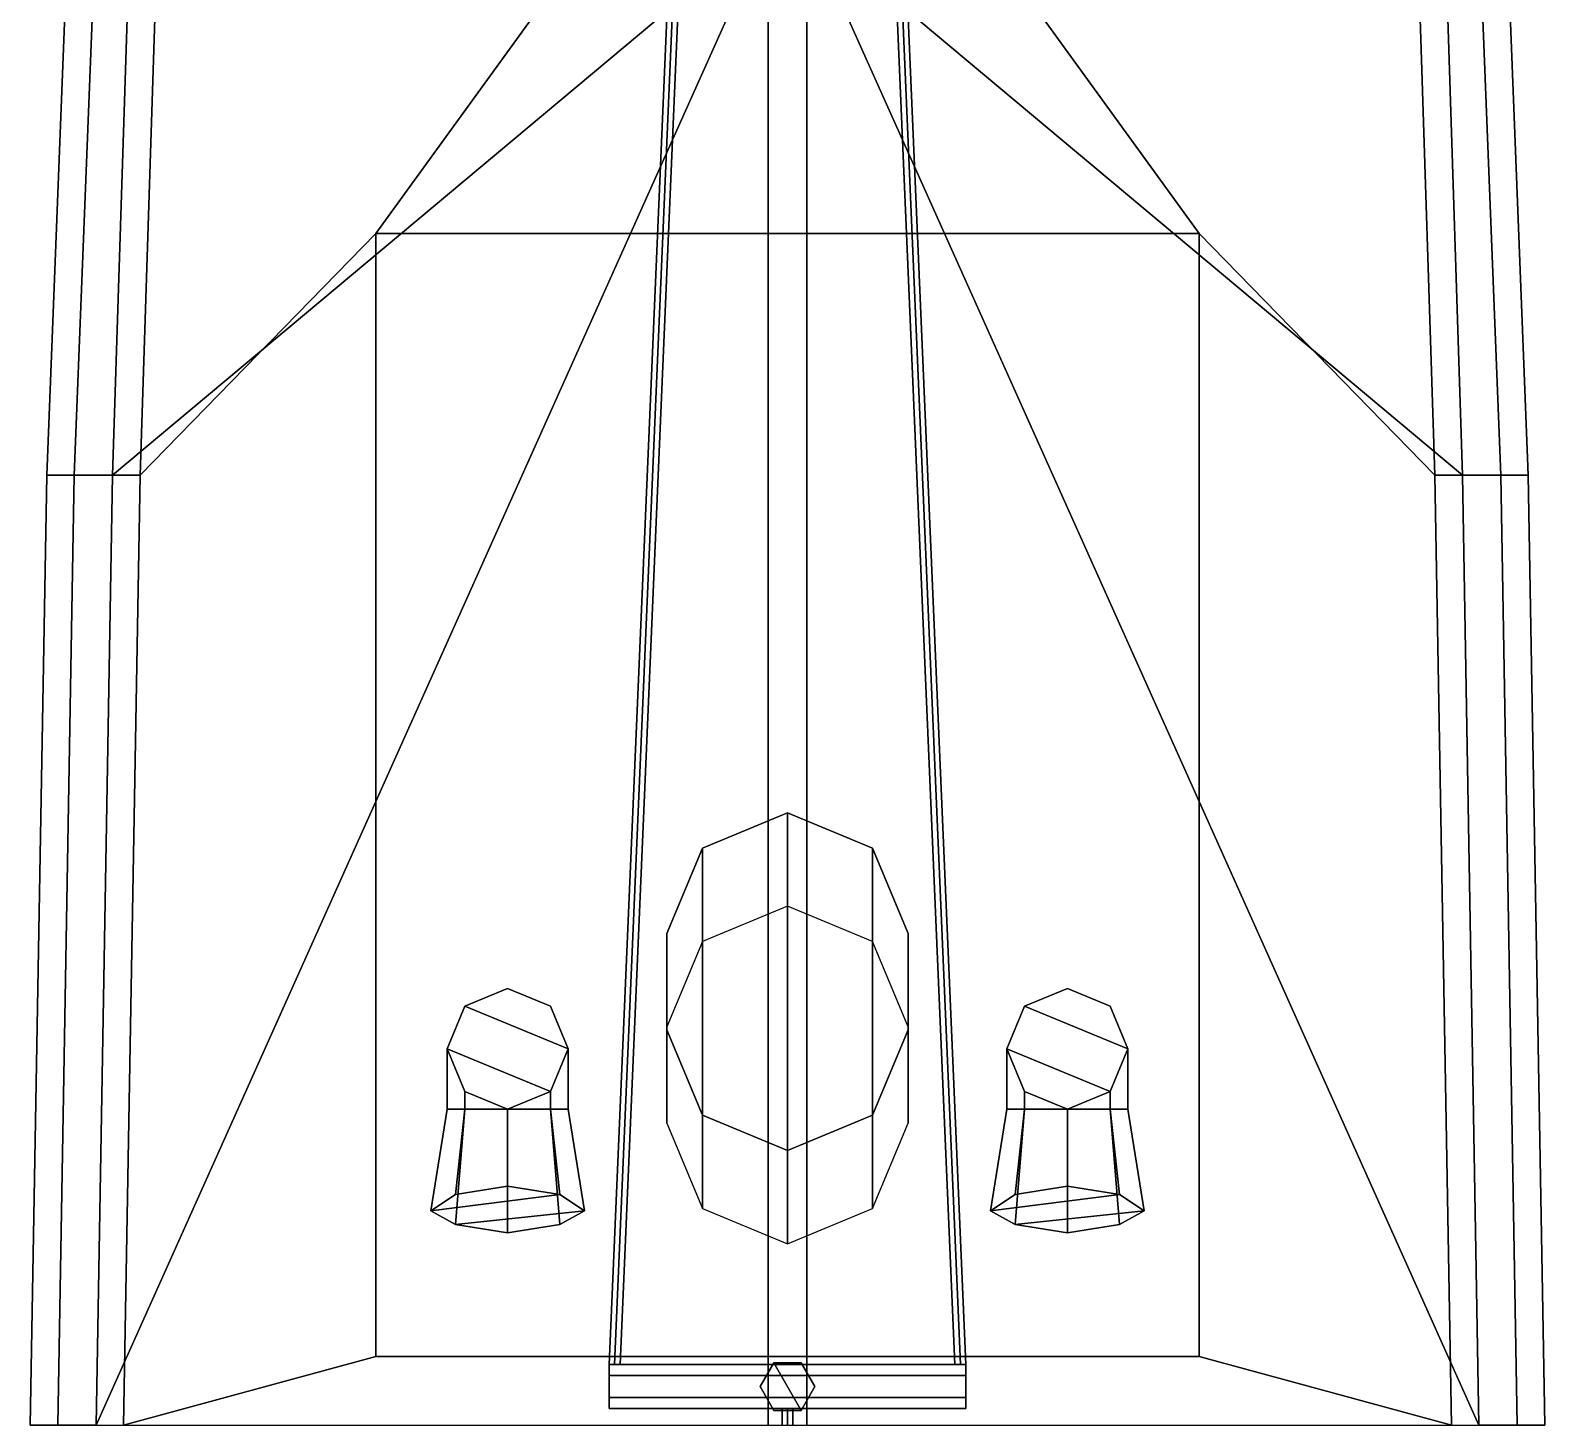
# Model space of a CAD drawing. Header units: millimetres. Extents: x -2.8 to 3, y -13.3 to 16.
# Drawn here: x -2.76 to 2.76, y -1.45 to 3.6 of the extents above; entities that cross this region are included whole.
import ezdxf

# ---------------------------------------------------------------- set-up
doc = ezdxf.new("R2010")
doc.units = ezdxf.units.MM
doc.layers.add('falseboard', color=6, linetype='Continuous')
doc.layers.add('superstructure', color=3, linetype='Continuous')

msp = doc.modelspace()

# ---------------------------------------------------------------- linework, layer by layer
for points in [[(-2.37, 4.78), (-2.46, 1.98), (-2.46, 1.98, 0.88), (-2.37, 4.78, 0.88)], [(-0.07, 3.98, -2.19), (-0.07, 3.98, -2.19), (-2.46, 1.98), (-2.37, 4.78)], [(-2.27, 4.78, 0.88), (-2.36, 1.98, 0.88), (-1.5, 2.86, 0.88), (-0.5, 4.24, 0.88)], [(2.46, 1.98), (0.07, 3.98, -2.19), (0.07, 3.98, -2.19), (2.37, 4.78)], [(0.5, 4.24, 0.88), (1.5, 2.86, 0.88), (2.36, 1.98, 0.88), (2.27, 4.78, 0.88)], [(2.37, 4.78, 0.88), (2.46, 1.98, 0.88), (2.46, 1.98), (2.37, 4.78)], [(-0.5, 4.24, 0.88), (-1.5, 2.86, 0.88), (1.5, 2.86, 0.88), (0.5, 4.24, 0.88)], [(-0.07, 3.98, -2.19), (-0.07, 3.98, -2.19), (-2.52, -1.48), (-2.46, 1.98)], [(-0.07, 3.98, -2.19), (-0.07, -9.83, -2.08), (-2.52, -4.49), (-2.52, -1.48)], [(-0.07, 3.98, -2.19), (0.07, 3.98, -2.19), (0.07, -9.83, -2.08), (-0.07, -9.83, -2.08)], [(2.52, -4.49), (0.07, -9.83, -2.08), (0.07, 3.98, -2.19), (2.52, -1.48)], [(2.52, -1.48), (0.07, 3.98, -2.19), (0.07, 3.98, -2.19), (2.46, 1.98)], [(-2.36, 1.98, 0.88), (-2.42, -1.48, 0.96), (-1.5, -1.23, 0.9542), (-1.5, 2.86, 0.88)], [(1.5, 2.86, 0.88), (1.5, -1.23, 0.9542), (2.42, -1.48, 0.96), (2.36, 1.98, 0.88)], [(-2.46, 1.98), (-2.52, -1.48), (-2.52, -1.48, 0.96), (-2.46, 1.98, 0.88)], [(2.46, 1.98, 0.88), (2.52, -1.48, 0.96), (2.52, -1.48), (2.46, 1.98)], [(-1.5, -1.23, 0.9542), (-2.42, -1.48, 0.96), (2.42, -1.48, 0.96), (1.5, -1.23, 0.9542)]]:
    msp.add_3dface(points)
at = {"layer": 'falseboard'}
for points in [[(-2.7, 1.98, 1.54), (-2.6, 1.98, 1.54), (-2.49, 4.78, 1.55), (-2.59, 4.78, 1.55)], [(-2.37, 4.78, 0.88), (-2.46, 1.98, 0.88), (-2.7, 1.98, 1.54), (-2.59, 4.78, 1.55)], [(-2.37, 4.78, 0.88), (-2.46, 1.98, 0.88), (-2.7, 1.98, 1.54), (-2.59, 4.78, 1.55)], [(-2.7, 1.98, 1.54), (-2.6, 1.98, 1.54), (-2.49, 4.78, 1.55), (-2.59, 4.78, 1.55)], [(-2.49, 4.78, 1.55), (-2.6, 1.98, 1.54), (-2.36, 1.98, 0.88), (-2.27, 4.78, 0.88)], [(-2.49, 4.78, 1.55), (-2.6, 1.98, 1.54), (-2.36, 1.98, 0.88), (-2.27, 4.78, 0.88)], [(2.27, 4.78, 0.88), (2.36, 1.98, 0.88), (2.6, 1.98, 1.54), (2.49, 4.78, 1.55)], [(2.27, 4.78, 0.88), (2.36, 1.98, 0.88), (2.6, 1.98, 1.54), (2.49, 4.78, 1.55)], [(2.59, 4.78, 1.55), (2.7, 1.98, 1.54), (2.46, 1.98, 0.88), (2.37, 4.78, 0.88)], [(2.59, 4.78, 1.55), (2.7, 1.98, 1.54), (2.46, 1.98, 0.88), (2.37, 4.78, 0.88)], [(2.49, 4.78, 1.55), (2.6, 1.98, 1.54), (2.7, 1.98, 1.54), (2.59, 4.78, 1.55)], [(2.49, 4.78, 1.55), (2.6, 1.98, 1.54), (2.7, 1.98, 1.54), (2.59, 4.78, 1.55)], [(-2.76, -1.48, 1.65), (-2.66, -1.48, 1.65), (-2.6, 1.98, 1.54), (-2.7, 1.98, 1.54)], [(-2.46, 1.98, 0.88), (-2.52, -1.48, 0.96), (-2.76, -1.48, 1.65), (-2.7, 1.98, 1.54)], [(-2.46, 1.98, 0.88), (-2.52, -1.48, 0.96), (-2.76, -1.48, 1.65), (-2.7, 1.98, 1.54)], [(-2.76, -1.48, 1.65), (-2.66, -1.48, 1.65), (-2.6, 1.98, 1.54), (-2.7, 1.98, 1.54)], [(-2.6, 1.98, 1.54), (-2.66, -1.48, 1.65), (-2.42, -1.48, 0.96), (-2.36, 1.98, 0.88)], [(-2.6, 1.98, 1.54), (-2.66, -1.48, 1.65), (-2.42, -1.48, 0.96), (-2.36, 1.98, 0.88)], [(2.36, 1.98, 0.88), (2.42, -1.48, 0.96), (2.66, -1.48, 1.65), (2.6, 1.98, 1.54)], [(2.36, 1.98, 0.88), (2.42, -1.48, 0.96), (2.66, -1.48, 1.65), (2.6, 1.98, 1.54)], [(2.7, 1.98, 1.54), (2.76, -1.48, 1.65), (2.52, -1.48, 0.96), (2.46, 1.98, 0.88)], [(2.7, 1.98, 1.54), (2.76, -1.48, 1.65), (2.52, -1.48, 0.96), (2.46, 1.98, 0.88)], [(2.6, 1.98, 1.54), (2.66, -1.48, 1.65), (2.76, -1.48, 1.65), (2.7, 1.98, 1.54)], [(2.6, 1.98, 1.54), (2.66, -1.48, 1.65), (2.76, -1.48, 1.65), (2.7, 1.98, 1.54)]]:
    msp.add_3dface(points, dxfattribs=at)
at = {"layer": 'superstructure'}
for points in [[(-0.65, -1.26, 9.1), (-0.63, -1.26, 9.12), (0, 13.46, 3.5), (-0.02, 13.46, 3.48)], [(-0.63, -1.26, 9.08), (-0.65, -1.26, 9.1), (-0.02, 13.46, 3.48), (0, 13.46, 3.46)], [(-0.63, -1.26, 9.12), (-0.61, -1.26, 9.1), (0.02, 13.46, 3.48), (0, 13.46, 3.5)], [(-0.61, -1.26, 9.1), (-0.63, -1.26, 9.08), (0, 13.46, 3.46), (0.02, 13.46, 3.48)], [(0.61, -1.26, 9.1), (0.63, -1.26, 9.12), (0, 13.46, 3.5), (-0.02, 13.46, 3.48)], [(0.63, -1.26, 9.08), (0.61, -1.26, 9.1), (-0.02, 13.46, 3.48), (0, 13.46, 3.46)], [(0.63, -1.26, 9.12), (0.65, -1.26, 9.1), (0.02, 13.46, 3.48), (0, 13.46, 3.5)], [(0.65, -1.26, 9.1), (0.63, -1.26, 9.08), (0, 13.46, 3.46), (0.02, 13.46, 3.48)], [(1.5, 2.86, 2), (1.5, 2.86, 0.88), (-1.5, 2.86, 0.88), (-1.5, 2.86, 2)], [(-1.5, 2.86, 2), (-1.5, 2.86, 0.88), (-1.5, -1.23, 0.9542), (-1.5, -1.23, 2)], [(1.5, -1.23, 2), (1.5, 2.86, 2), (-1.5, 2.86, 2), (-1.5, -1.23, 2)], [(1.5, -1.23, 0.9542), (1.5, 2.86, 0.88), (1.5, 2.86, 2), (1.5, -1.23, 2)], [(0, 0.41, 2), (-0.31, 0.2811, 2), (-0.31, 0.6211, 4.4605), (0, 0.75, 4.45)], [(-0.31, 0.6211, 4.4605), (-0.31, -0.3511, 4.5395), (0, -0.48, 4.55), (0, 0.75, 4.45)], [(0.31, 0.2811, 2), (0, 0.41, 2), (0, 0.75, 4.45), (0.31, 0.6211, 4.4605)], [(0, 0.75, 4.45), (0, -0.48, 4.55), (0.31, -0.3511, 4.5395), (0.31, 0.6211, 4.4605)], [(-0.31, 0.2811, 2), (-0.44, -0.03, 2), (-0.44, 0.31, 4.4858), (-0.31, 0.6211, 4.4605)], [(-0.44, 0.31, 4.4858), (-0.44, -0.04, 4.5142), (-0.31, -0.3511, 4.5395), (-0.31, 0.6211, 4.4605)], [(0.44, -0.03, 2), (0.31, 0.2811, 2), (0.31, 0.6211, 4.4605), (0.44, 0.31, 4.4858)], [(0.31, 0.6211, 4.4605), (0.31, -0.3511, 4.5395), (0.44, -0.04, 4.5142), (0.44, 0.31, 4.4858)], [(-0.44, -0.03, 2), (-0.44, -0.38, 2), (-0.44, -0.04, 4.5142), (-0.44, 0.31, 4.4858)], [(0.44, -0.38, 2), (0.44, -0.03, 2), (0.44, 0.31, 4.4858), (0.44, -0.04, 4.5142)], [(-1.02, 0.11, 2), (-1.1756, 0.0456, 2), (-1.1756, 0.0456, 3.2044), (-1.02, 0.11, 3.14)], [(-1.02, 0.11, 3.14), (-1.1756, 0.0456, 3.2044), (-0.8, -0.11, 3.36), (-0.8644, 0.0456, 3.2044)], [(-0.8644, 0.0456, 2), (-1.02, 0.11, 2), (-1.02, 0.11, 3.14), (-0.8644, 0.0456, 3.2044)], [(1.02, 0.11, 2), (0.8644, 0.0456, 2), (0.8644, 0.0456, 3.2044), (1.02, 0.11, 3.14)], [(1.02, 0.11, 3.14), (0.8644, 0.0456, 3.2044), (1.24, -0.11, 3.36), (1.1756, 0.0456, 3.2044)], [(1.1756, 0.0456, 2), (1.02, 0.11, 2), (1.02, 0.11, 3.14), (1.1756, 0.0456, 3.2044)], [(-1.1756, 0.0456, 2), (-1.24, -0.11, 2), (-1.24, -0.11, 3.36), (-1.1756, 0.0456, 3.2044)], [(-1.1756, 0.0456, 3.2044), (-1.24, -0.11, 3.36), (-0.8644, -0.2656, 3.5156), (-0.8, -0.11, 3.36)], [(-0.8, -0.11, 2), (-0.8644, 0.0456, 2), (-0.8644, 0.0456, 3.2044), (-0.8, -0.11, 3.36)], [(0.8644, 0.0456, 2), (0.8, -0.11, 2), (0.8, -0.11, 3.36), (0.8644, 0.0456, 3.2044)], [(0.8644, 0.0456, 3.2044), (0.8, -0.11, 3.36), (1.1756, -0.2656, 3.5156), (1.24, -0.11, 3.36)], [(1.24, -0.11, 2), (1.1756, 0.0456, 2), (1.1756, 0.0456, 3.2044), (1.24, -0.11, 3.36)], [(-0.44, -0.38, 2), (-0.31, -0.6911, 2), (-0.31, -0.3511, 4.5395), (-0.44, -0.04, 4.5142)], [(0.31, -0.6911, 2), (0.44, -0.38, 2), (0.44, -0.04, 4.5142), (0.31, -0.3511, 4.5395)], [(-1.24, -0.11, 2), (-1.1756, -0.2656, 2), (-1.1756, -0.2656, 3.2044), (-1.24, -0.11, 3.36)], [(-1.24, -0.33, 3.36), (-1.1756, -0.33, 3.5156), (-1.1756, -0.2656, 3.5156), (-1.24, -0.11, 3.36)], [(-1.1756, -0.33, 3.2044), (-1.24, -0.33, 3.36), (-1.24, -0.11, 3.36), (-1.1756, -0.2656, 3.2044)], [(-1.24, -0.11, 3.36), (-1.1756, -0.2656, 3.5156), (-1.02, -0.33, 3.58), (-0.8644, -0.2656, 3.5156)], [(-0.8644, -0.2656, 2), (-0.8, -0.11, 2), (-0.8, -0.11, 3.36), (-0.8644, -0.2656, 3.2044)], [(-0.8644, -0.33, 3.5156), (-0.8, -0.33, 3.36), (-0.8, -0.11, 3.36), (-0.8644, -0.2656, 3.5156)], [(-0.8, -0.33, 3.36), (-0.8644, -0.33, 3.2044), (-0.8644, -0.2656, 3.2044), (-0.8, -0.11, 3.36)], [(0.8, -0.11, 2), (0.8644, -0.2656, 2), (0.8644, -0.2656, 3.2044), (0.8, -0.11, 3.36)], [(0.8644, -0.33, 3.2044), (0.8, -0.33, 3.36), (0.8, -0.11, 3.36), (0.8644, -0.2656, 3.2044)], [(0.8, -0.11, 3.36), (0.8644, -0.2656, 3.5156), (1.02, -0.33, 3.58), (1.1756, -0.2656, 3.5156)], [(0.8, -0.33, 3.36), (0.8644, -0.33, 3.5156), (0.8644, -0.2656, 3.5156), (0.8, -0.11, 3.36)], [(1.1756, -0.2656, 2), (1.24, -0.11, 2), (1.24, -0.11, 3.36), (1.1756, -0.2656, 3.2044)], [(1.24, -0.33, 3.36), (1.1756, -0.33, 3.2044), (1.1756, -0.2656, 3.2044), (1.24, -0.11, 3.36)], [(1.1756, -0.33, 3.5156), (1.24, -0.33, 3.36), (1.24, -0.11, 3.36), (1.1756, -0.2656, 3.5156)], [(-1.1756, -0.2656, 2), (-1.02, -0.33, 2), (-1.02, -0.33, 3.14), (-1.1756, -0.2656, 3.2044)], [(-1.02, -0.33, 3.14), (-1.1756, -0.33, 3.2044), (-1.1756, -0.2656, 3.2044), (-1.02, -0.33, 3.14)], [(-1.1756, -0.33, 3.5156), (-1.02, -0.33, 3.58), (-1.02, -0.33, 3.58), (-1.1756, -0.2656, 3.5156)], [(-1.02, -0.33, 2), (-0.8644, -0.2656, 2), (-0.8644, -0.2656, 3.2044), (-1.02, -0.33, 3.14)], [(-0.8644, -0.33, 3.2044), (-1.02, -0.33, 3.14), (-1.02, -0.33, 3.14), (-0.8644, -0.2656, 3.2044)], [(-1.02, -0.33, 3.58), (-0.8644, -0.33, 3.5156), (-0.8644, -0.2656, 3.5156), (-1.02, -0.33, 3.58)], [(0.8644, -0.2656, 2), (1.02, -0.33, 2), (1.02, -0.33, 3.14), (0.8644, -0.2656, 3.2044)], [(1.02, -0.33, 3.14), (0.8644, -0.33, 3.2044), (0.8644, -0.2656, 3.2044), (1.02, -0.33, 3.14)], [(0.8644, -0.33, 3.5156), (1.02, -0.33, 3.58), (1.02, -0.33, 3.58), (0.8644, -0.2656, 3.5156)], [(1.02, -0.33, 2), (1.1756, -0.2656, 2), (1.1756, -0.2656, 3.2044), (1.02, -0.33, 3.14)], [(1.1756, -0.33, 3.2044), (1.02, -0.33, 3.14), (1.02, -0.33, 3.14), (1.1756, -0.2656, 3.2044)], [(1.02, -0.33, 3.58), (1.1756, -0.33, 3.5156), (1.1756, -0.2656, 3.5156), (1.02, -0.33, 3.58)], [(-1.21, -0.64, 3.1), (-1.3, -0.7, 3.36), (-1.24, -0.33, 3.36), (-1.1756, -0.33, 3.2044)], [(-1.3, -0.7, 3.36), (-1.21, -0.75, 3.62), (-1.1756, -0.33, 3.5156), (-1.24, -0.33, 3.36)], [(-1.02, -0.61, 2.99), (-1.21, -0.64, 3.1), (-1.1756, -0.33, 3.2044), (-1.02, -0.33, 3.14)], [(-1.21, -0.75, 3.62), (-1.02, -0.78, 3.73), (-1.02, -0.33, 3.58), (-1.1756, -0.33, 3.5156)], [(-0.83, -0.64, 3.1), (-1.02, -0.61, 2.99), (-1.02, -0.33, 3.14), (-0.8644, -0.33, 3.2044)], [(-1.02, -0.78, 3.73), (-0.83, -0.75, 3.62), (-0.8644, -0.33, 3.5156), (-1.02, -0.33, 3.58)], [(-0.74, -0.7, 3.36), (-0.83, -0.64, 3.1), (-0.8644, -0.33, 3.2044), (-0.8, -0.33, 3.36)], [(-0.83, -0.75, 3.62), (-0.74, -0.7, 3.36), (-0.8, -0.33, 3.36), (-0.8644, -0.33, 3.5156)], [(0.83, -0.64, 3.1), (0.74, -0.7, 3.36), (0.8, -0.33, 3.36), (0.8644, -0.33, 3.2044)], [(0.74, -0.7, 3.36), (0.83, -0.75, 3.62), (0.8644, -0.33, 3.5156), (0.8, -0.33, 3.36)], [(1.02, -0.61, 2.99), (0.83, -0.64, 3.1), (0.8644, -0.33, 3.2044), (1.02, -0.33, 3.14)], [(0.83, -0.75, 3.62), (1.02, -0.78, 3.73), (1.02, -0.33, 3.58), (0.8644, -0.33, 3.5156)], [(1.21, -0.64, 3.1), (1.02, -0.61, 2.99), (1.02, -0.33, 3.14), (1.1756, -0.33, 3.2044)], [(1.02, -0.78, 3.73), (1.21, -0.75, 3.62), (1.1756, -0.33, 3.5156), (1.02, -0.33, 3.58)], [(1.3, -0.7, 3.36), (1.21, -0.64, 3.1), (1.1756, -0.33, 3.2044), (1.24, -0.33, 3.36)], [(1.21, -0.75, 3.62), (1.3, -0.7, 3.36), (1.24, -0.33, 3.36), (1.1756, -0.33, 3.5156)], [(-0.31, -0.6911, 2), (0, -0.82, 2), (0, -0.48, 4.55), (-0.31, -0.3511, 4.5395)], [(0, -0.82, 2), (0.31, -0.6911, 2), (0.31, -0.3511, 4.5395), (0, -0.48, 4.55)], [(-1.21, -0.64, 3.1), (-1.02, -0.61, 2.99), (-0.83, -0.64, 3.1), (-1.3, -0.7, 3.36)], [(-1.3, -0.7, 3.36), (-0.83, -0.64, 3.1), (-0.74, -0.7, 3.36), (-1.21, -0.75, 3.62)], [(0.83, -0.64, 3.1), (1.02, -0.61, 2.99), (1.21, -0.64, 3.1), (0.74, -0.7, 3.36)], [(0.74, -0.7, 3.36), (1.21, -0.64, 3.1), (1.3, -0.7, 3.36), (0.83, -0.75, 3.62)], [(-1.21, -0.75, 3.62), (-0.74, -0.7, 3.36), (-0.83, -0.75, 3.62), (-1.02, -0.78, 3.73)], [(0.83, -0.75, 3.62), (1.3, -0.7, 3.36), (1.21, -0.75, 3.62), (1.02, -0.78, 3.73)], [(-1.5, -1.23, 2), (-1.5, -1.23, 0.9542), (1.5, -1.23, 0.9542), (1.5, -1.23, 2)], [(0.65, -1.3, 9.1793), (0.65, -1.26, 9.11), (-0.65, -1.26, 9.11), (-0.65, -1.3, 9.1793)], [(0.65, -1.26, 9.11), (0.65, -1.3, 9.0407), (-0.65, -1.3, 9.0407), (-0.65, -1.26, 9.11)], [(-0.65, -1.38, 9.1793), (-0.65, -1.3, 9.1793), (-0.65, -1.26, 9.11), (-0.65, -1.42, 9.11)], [(-0.65, -1.42, 9.11), (-0.65, -1.26, 9.11), (-0.65, -1.3, 9.0407), (-0.65, -1.38, 9.0407)], [(-0.05, -1.2534, 0.95), (-0.1, -1.34, 0.95), (-0.1, -1.34, 10.18), (-0.05, -1.2534, 10.18)], [(0.05, -1.4266, 10.18), (-0.05, -1.2534, 10.18), (-0.1, -1.34, 10.18), (-0.05, -1.4266, 10.18)], [(0.05, -1.2534, 0.95), (-0.05, -1.2534, 0.95), (-0.05, -1.2534, 10.18), (0.05, -1.2534, 10.18)], [(0.1, -1.34, 10.18), (0.05, -1.2534, 10.18), (-0.05, -1.2534, 10.18), (0.05, -1.4266, 10.18)], [(0.1, -1.34, 0.95), (0.05, -1.2534, 0.95), (0.05, -1.2534, 10.18), (0.1, -1.34, 10.18)], [(0.65, -1.42, 9.11), (0.65, -1.26, 9.11), (0.65, -1.3, 9.1793), (0.65, -1.38, 9.1793)], [(0.65, -1.38, 9.0407), (0.65, -1.3, 9.0407), (0.65, -1.26, 9.11), (0.65, -1.42, 9.11)], [(0.65, -1.38, 9.1793), (0.65, -1.3, 9.1793), (-0.65, -1.3, 9.1793), (-0.65, -1.38, 9.1793)], [(0.65, -1.3, 9.0407), (0.65, -1.38, 9.0407), (-0.65, -1.38, 9.0407), (-0.65, -1.3, 9.0407)], [(0.65, -1.42, 9.11), (0.65, -1.38, 9.1793), (-0.65, -1.38, 9.1793), (-0.65, -1.42, 9.11)], [(0.65, -1.38, 9.0407), (0.65, -1.42, 9.11), (-0.65, -1.42, 9.11), (-0.65, -1.38, 9.0407)], [(-0.1, -1.34, 0.95), (-0.05, -1.4266, 0.95), (-0.05, -1.4266, 10.18), (-0.1, -1.34, 10.18)], [(0.05, -1.4266, 0.95), (0.1, -1.34, 0.95), (0.1, -1.34, 10.18), (0.05, -1.4266, 10.18)], [(-0.05, -1.4266, 0.95), (0.05, -1.4266, 0.95), (0.05, -1.4266, 10.18), (-0.05, -1.4266, 10.18)], [(0, -1.42, 9.12), (-0.02, -1.42, 9.1), (-0.02, -12.75, 3.62), (0, -12.75, 3.64)], [(-0.02, -1.42, 9.1), (0, -1.42, 9.08), (0, -12.75, 3.6), (-0.02, -12.75, 3.62)], [(0.02, -1.42, 9.1), (0, -1.42, 9.12), (0, -12.75, 3.64), (0.02, -12.75, 3.62)], [(0, -1.42, 9.08), (0.02, -1.42, 9.1), (0.02, -12.75, 3.62), (0, -12.75, 3.6)]]:
    msp.add_3dface(points, dxfattribs=at)

doc.saveas('drawing.dxf')
